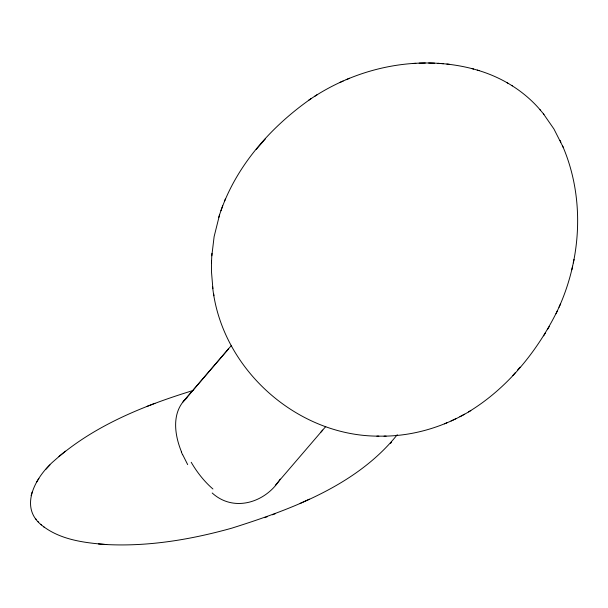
<?xml version="1.0" encoding="UTF-8"?>
<svg xmlns="http://www.w3.org/2000/svg" width="608" height="608" viewBox="0 0 608 608"><rect width="100%" height="100%" fill="white"/><g stroke="black" fill="none" stroke-linecap="round" stroke-linejoin="round"><path stroke-width="0.91" d="M211.561 260.536L211.531 272.354L212.891 288.694M211.82 255.786L214.122 236.626L219.488 215.088M211.447 262.907L211.941 253.338M193.618 390.328C143.8 405.612 93.624 425.676 54.218 460.72C36.67 475.593 18.24 506.266 41.39 524.94M559.01 307.253C581.666 256.85 584.66 196.627 562.423 145.54M571.816 269.792L572.592 266.175M573.283 262.945L574.036 259.403M32.14 492.07L31.13 495.672M220.917 210.771L222.688 205.8M218.675 217.58C233.822 168.317 269.777 127.452 311.494 98.367M224.367 201.552L225.325 199.082M468.525 411.92C507.566 388.231 537.556 351.052 557.566 310.384M556.024 313.766L560.53 303.916M38.889 478.39L36.48 482.349M547.36 329.68L549.244 326.587M543.643 335.859L545.536 332.743M397.275 434.697C356.896 485.245 291.498 509.284 231.747 528.177C191.17 539.516 148.952 546.668 106.712 544.563C83.889 542.83 59.029 539.699 40.842 524.484M280.227 479.104C265.901 502.36 233.943 512.878 212.192 492.997M182.636 402.336L228.471 348.916L183.935 400.801C171.608 414.914 174.929 435.906 181.503 451.858M390.526 443.399L391.522 442.191M226.754 350.907L231.496 345.352M275.287 485.328L322.681 430.092M265.559 138.654L256.249 149.416M320.963 432.083L325.736 426.55M512.726 375.638L515.333 372.643M517.461 370.158L520.06 367.164M49.924 464.945L46.094 469.133M183.935 400.801L186.884 398.004M58.961 456.456L65.413 451.151M314.397 96.497C360.818 66.584 419.862 54.705 473.655 69.054M308.385 100.404L317.467 94.483M464.558 414.192L459.922 416.693M470.82 410.598C444.782 426.474 414.595 435.769 384.043 436.156M455.848 418.737L451.075 420.979M300.162 503.416L309.328 499.183M444.516 423.844L446.903 422.803M339.705 82.513L343.125 81.039M346.157 79.694L349.509 78.25M154.972 403.309L146.756 406.501M264.64 517.666L267.368 516.663M272.361 514.801L275.264 513.737M412.627 63.475L415.849 63.331M419.14 63.156L425.311 63.019M212.587 286.642C221.183 368.471 296.605 436.232 378.852 436.149M376.892 436.156L386.103 436.149M428.648 63.012L434.53 63.164M437.912 63.316L443.468 63.741M98.466 543.955L106.712 544.563M446.88 64.053L449.487 64.311M477.28 70.11C501.562 77.178 524.096 90.888 540.504 110.268M471.656 68.491L479.096 70.619M507.118 82.711L507.87 83.174M511.761 85.5L512.346 85.865M43.799 526.9L44.331 527.341M543.37 113.757L553.941 129.002L563.289 147.448M35.75 518.844L36.176 519.361M37.886 521.459L38.304 521.968M540.041 109.729L543.955 114.448M187.667 464.596L182.719 454.731M560.074 140.387L560.865 142.128M213.651 293.808L213.94 295.762M182.552 454.746A49.696 22.162 61.7 0 1 181.328 451.85M212.922 488.984A65.01 35.88 61.2 0 1 191.216 462.285"/></g></svg>
